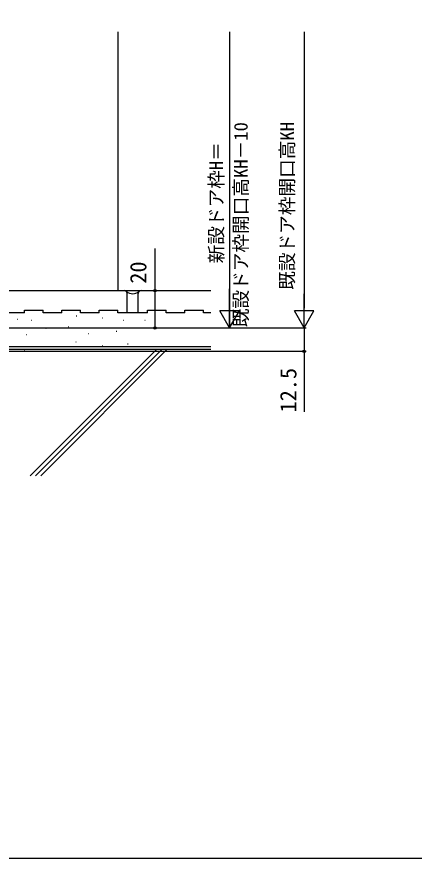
# Model space of a CAD drawing. Units: millimetres, scale not verified. Extents: x -525 to 525, y -783 to 779.
# Drawn here: x -213.2 to 0, y -782.7 to -331.6 of the extents above; entities that cross this region are included whole.
import ezdxf
from ezdxf.enums import TextEntityAlignment as Align

# ---------------------------------------------------------------- set-up
doc = ezdxf.new("R2010")
doc.units = ezdxf.units.MM
doc.header["$LTSCALE"] = 4
for name, color, linetype in [('0-6_YKK_D', 6, 'Continuous'), ('0-7_YKK_ZWAK', 7, 'Continuous'), ('0-8_YSS_K', 3, 'Continuous'), ('0-9_YSS_KE', 3, 'Continuous')]:
    doc.layers.add(name, color=color, linetype=linetype)
doc.styles.add('ＭＳ ゴシック', font='')
doc.styles.get('ＭＳ ゴシック').set_extended_font_data('MS Gothic')

msp = doc.modelspace()

# ---------------------------------------------------------------- linework, layer by layer
at = {"layer": '0-6_YKK_D'}
for p, q in [((-99.042, -339.583), (-99.042, -498.383)), ((-59.042, -339.583), (-59.042, -487.882)), ((-99.042, -487.883), (-99.042, -477.383)), ((-285.842, -478.382), (-138.042, -478.382)), ((-99.042, -498.383), (-99.042, -480.196)), ((-59.042, -498.382), (-59.042, -480.196)), ((-99.042, -498.383), (-104.292, -489.289)), ((-93.792, -489.289), (-104.292, -489.289)), ((-99.042, -498.383), (-93.792, -489.289)), ((-59.042, -498.382), (-64.292, -489.289)), ((-53.792, -489.289), (-64.292, -489.289)), ((-59.042, -498.382), (-53.792, -489.289)), ((-285.842, -498.382), (-138.042, -498.382)), ((-285.842, -498.382), (-58.042, -498.382)), ((-279.142, -498.383), (-98.042, -498.383)), ((-267.138, -498.383), (-58.042, -498.383)), ((-336.542, -510.883), (-58.042, -510.883))]:
    msp.add_line(p, q, dxfattribs=at)
for points in [[(-139.042, -498.382), (-139.042, -478.382), (-139.042, -455.878)], [(-59.042, -498.383), (-59.042, -510.883), (-59.042, -543.433)]]:
    msp.add_lwpolyline(points, dxfattribs=at)
for centre in [(-139.042, -478.382), (-139.042, -498.382), (-59.042, -510.883)]:
    msp.add_circle(centre, 0.637, dxfattribs=at)
at = {"layer": '0-7_YKK_ZWAK'}
msp.add_lwpolyline([(-525, -782.7), (525, -782.7), (525, 747.3)], dxfattribs=at)
at = {"layer": '0-8_YSS_K'}
for p, q in [((-159.042, -339.583), (-159.042, -478.383)), ((-209.043, -490.383), (-219.043, -490.383)), ((-209.043, -488.883), (-199.043, -488.883)), ((-209.043, -490.383), (-209.043, -488.883)), ((-199.043, -490.383), (-199.043, -488.883)), ((-189.043, -490.383), (-199.043, -490.383)), ((-179.043, -490.383), (-179.043, -488.883)), ((-179.043, -490.383), (-179.043, -488.883)), ((-169.043, -490.383), (-179.043, -490.383)), ((-169.043, -490.383), (-179.043, -490.383)), ((-159.043, -490.383), (-159.043, -488.883)), ((-143.043, -490.383), (-159.043, -490.383)), ((-143.043, -488.883), (-133.043, -488.883)), ((-143.043, -490.383), (-143.043, -488.883)), ((-133.043, -490.383), (-133.043, -488.883)), ((-123.043, -490.383), (-133.043, -490.383)), ((-123.043, -488.883), (-113.043, -488.883)), ((-123.043, -490.383), (-123.043, -488.883)), ((-212.923, -493.795), (-212.723, -493.795)), ((-205.308, -494.256), (-205.108, -494.256)), ((-181.31, -491.87), (-181.11, -491.87)), ((-167.462, -492.987), (-167.263, -492.987)), ((-156.04, -494.256), (-155.84, -494.256)), ((-144.617, -494.256), (-144.417, -494.256)), ((-197.693, -498.525), (-197.493, -498.525)), ((-185.651, -497.657), (-185.451, -497.657)), ((-159.847, -500.064), (-159.647, -500.064)), ((-208.116, -501.871), (-207.916, -501.871)), ((-174.799, -501.381), (-174.599, -501.381)), ((-191.969, -508.39), (-191.769, -508.39)), ((-181.532, -505.914), (-181.332, -505.914)), ((-167.462, -507.871), (-167.263, -507.871)), ((-153.77, -506.871), (-153.57, -506.871)), ((-247.142, -509.883), (-207.607, -509.883)), ((-209.308, -509.883), (-109.044, -509.882)), ((-209.26, -510.247), (-209.06, -510.247)), ((-138.131, -509.883), (-205.986, -577.738)), ((-135.302, -509.883), (-203.158, -577.738)), ((-132.474, -509.883), (-200.329, -577.738))]:
    msp.add_line(p, q, dxfattribs=at)
for points in [[(-189.043, -490.383), (-189.043, -488.883), (-179.043, -488.883)], [(-169.043, -490.383), (-169.043, -488.883), (-159.043, -488.883)], [(-109.044, -490.383), (-113.043, -490.383), (-113.043, -488.883)]]:
    msp.add_lwpolyline(points, dxfattribs=at)
msp.add_arc((-151.043, -474.512), 5.543, 233.02901, 306.97099, dxfattribs=at)
at = {"layer": '0-9_YSS_KE'}
for p, q in [((-252.541, -478.383), (-155.543, -478.383)), ((-154.043, -490.383), (-154.043, -479.883)), ((-148.043, -490.383), (-148.043, -479.883)), ((-146.543, -478.383), (-109.044, -478.383)), ((-248.642, -508.383), (-109.044, -508.383))]:
    msp.add_line(p, q, dxfattribs=at)
for centre, start, end in [((-155.543, -479.883), 0, 90), ((-146.543, -479.883), 90, 180)]:
    msp.add_arc(centre, 1.5, start, end, dxfattribs=at)

# ---------------------------------------------------------------- texts
at = {"layer": '0-6_YKK_D', "style": 'ＭＳ ゴシック'}
for s, height, p in [('既設ドア枠開口高KH－10', 7.331, (-87.167, -498.017)), ('既設ドア枠開口高KH', 7.331, (-62.349, -477.965)), ('新設ドア枠H＝', 7.331, (-100.349, -463.812)), ('20', 8.798, (-141.042, -474.719)), ('12.5', 8.798, (-60.542, -543.774))]:
    msp.add_text(s, height=height, rotation=90, dxfattribs=at).set_placement(p, align=Align.BOTTOM_LEFT)

doc.saveas('drawing.dxf')
